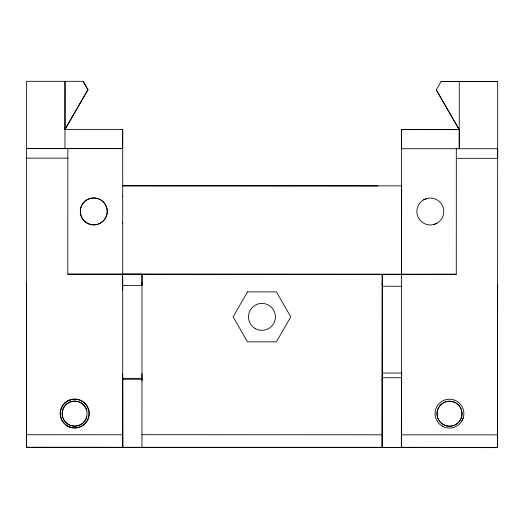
<?xml version="1.0" encoding="UTF-8"?>
<svg xmlns="http://www.w3.org/2000/svg" width="529" height="529" viewBox="0 0 529 529"><rect width="100%" height="100%" fill="white"/><g stroke="black" fill="none" stroke-linecap="round" stroke-linejoin="round"><path stroke-width="0.79" d="M26.476 373.679L26.476 377.289L26.476 344.511M497.637 284.688L497.498 447.633L26.45 447.441L26.595 81.301L83.146 81.321L87.953 89.732L64.974 129.512L122.695 129.407L122.721 447.296L122.622 373.54M26.47 447.395L26.595 283.802L26.595 290.236M122.695 129.407L122.655 148.636L26.569 148.609L64.974 148.55L65.007 81.314L64.974 129.512M380.04 274.286L67.805 274.181L67.844 148.589M122.629 434.759L26.483 434.732L26.483 447.21L141.951 447.303L142.003 274.234L142.017 285.475L122.642 285.468L122.622 274.207L142.003 274.234M382.097 447.514L382.229 274.286L382.269 286.249L401.438 286.262M382.136 447.389L382.269 282.949L382.269 284.622M401.491 191.313L401.491 190.658M401.524 129.631L401.379 447.349L497.551 447.428L497.69 81.473L441.12 81.453L436.273 89.864L459.232 129.658L401.524 129.631L459.258 129.539L459.258 148.755L459.265 81.453M401.458 274.273L456.282 274.26L456.315 148.709M26.529 294.825L26.529 293.509L26.536 304.77M26.523 369.13L26.516 370.445L26.516 359.184M401.537 129.526L401.491 148.735L497.663 148.722L497.663 158.33L456.315 158.323M377.673 185.91L122.702 185.818L401.656 185.864L401.524 274.273L67.811 274.167M142.03 284.509L142.037 282.836M141.997 373.56L141.99 380.926M382.209 378.863L382.222 377.746L401.432 377.726L401.372 447.369L497.531 447.369M122.721 447.289L122.735 377.508M141.951 447.303L382.15 447.316M122.655 148.636L64.974 148.55M497.69 81.473L441.12 81.453M122.616 447.468L497.491 447.574M83.146 81.321L87.953 89.732M436.273 89.864L459.232 129.658M141.99 379.26L122.721 379.26M26.51 346.958L26.516 351.223M461.943 420.925L463.384 417.447M382.196 379.425L382.222 381.039M64.994 129.393L87.973 89.619M64.379 403.336C68.188 399.95 73.577 398.271 78.57 399.607A14.422 14.422 0 0 1 78.556 427.472C74.794 428.391 70.76 427.895 67.362 426.03L64.631 423.736A14.422 14.422 0 0 1 64.637 403.336L67.368 401.042L71.104 399.607M423.603 199.843A13.463 13.463 0 0 1 443.791 211.514A13.463 13.463 0 0 1 423.597 223.165A13.463 13.463 0 0 1 423.603 199.843L426.85 198.501M433.813 224.514L437.06 223.165M401.656 185.864L401.842 185.924M60.59 447.389L60.094 447.389L67.309 447.395M88.455 447.402L88.945 447.402L81.73 447.395M26.556 158.131L67.844 158.145M381.693 274.286L456.289 274.286M382.222 373.018L402.007 373.024M122.741 378.347L141.997 378.361M141.964 434.699L382.156 434.812M401.379 434.825L497.538 434.864M64.32 447.389L87.014 447.402M436.967 447.527L435.036 447.527L442.244 447.534M461.949 447.541L463.88 447.541L456.672 447.534M71.091 427.472L67.157 425.772M401.399 373.011L401.432 375.345M122.695 196.279L122.702 196.742M122.688 222.749L122.688 223.205M122.642 283.828L122.642 290.256M26.49 283.967L26.496 290.401M26.582 373.52L26.582 377.574M63.857 423.187A14.422 14.422 0 0 1 71.091 399.54A14.422 14.422 0 0 1 88.568 417.037A14.422 14.422 0 0 1 64.915 424.251M86.868 416.898A12.504 12.504 0 0 1 67.619 423.894A12.504 12.504 0 0 1 67.626 403.409A12.504 12.504 0 0 1 86.868 410.425M497.571 293.674L497.571 294.984L497.571 293.674M497.544 369.288L497.538 370.604L497.538 369.295M247.526 291.869L233.084 316.851L247.499 341.846L276.35 341.853L290.785 316.871L276.376 291.882L247.526 291.876M87.054 223.053A13.463 13.463 0 0 0 107.248 211.402A13.463 13.463 0 0 0 87.06 199.737A13.463 13.463 0 0 0 87.054 223.053A13.463 13.463 0 0 0 107.248 211.435A13.463 13.463 0 0 0 87.054 199.77A13.463 13.463 0 0 0 87.047 223.086M255.196 328.522A13.463 13.463 0 0 0 275.397 316.871A13.463 13.463 0 0 0 255.209 305.207A13.463 13.463 0 0 0 255.196 328.522M442.244 426.129A14.422 14.422 0 0 0 463.887 413.645A14.422 14.422 0 0 0 442.257 401.147A14.422 14.422 0 0 0 442.244 426.129M68.314 424.437A12.504 12.504 0 0 0 87.067 413.618A12.504 12.504 0 0 0 68.32 402.781A12.504 12.504 0 0 0 68.314 424.437M443.196 424.536A12.504 12.504 0 0 0 461.956 413.718A12.504 12.504 0 0 0 443.209 402.886A12.504 12.504 0 0 0 443.196 424.536M443.315 424.569A12.504 12.504 0 0 0 462.075 413.751A12.504 12.504 0 0 0 443.328 402.919A12.504 12.504 0 0 0 443.315 424.569"/></g></svg>
